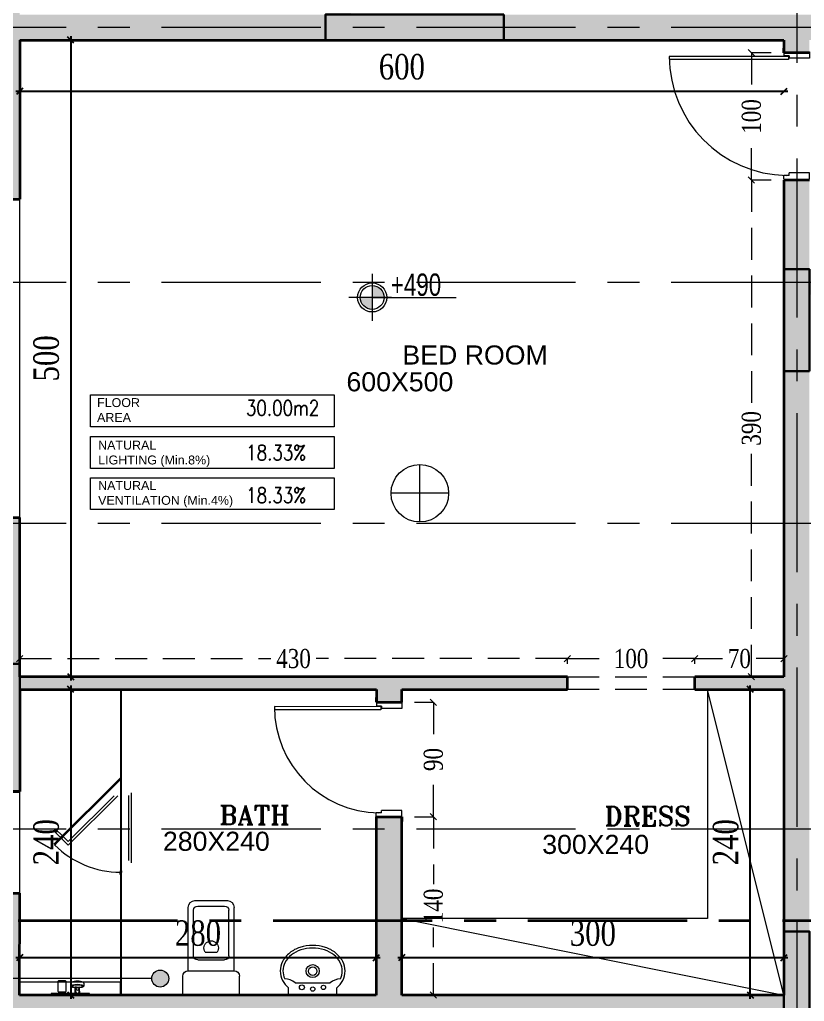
# Model space of a CAD drawing. Header units: inches. Extents: x -114 to 635, y -137 to 57.
# Drawn here: x 85.75 to 91.91, y 18.23 to 25.94 of the extents above; entities that cross this region are included whole.
import ezdxf
from ezdxf.enums import TextEntityAlignment as Align

# ---------------------------------------------------------------- set-up
doc = ezdxf.new("R2010")
doc.units = ezdxf.units.IN
doc.header["$MEASUREMENT"] = 0
doc.header["$PDMODE"] = 98
for name, pattern in [('( Hidden )', [0.375, 0.25, -0.125]), ('CENTER', [2, 1.25, -0.25, 0.25, -0.25]), ('CENTERX2', [4, 2.5, -0.5, 0.5, -0.5]), ('DASHED2', [0.375, 0.25, -0.125]), ('HIDDEN', [0.375, 0.25, -0.125]), ('VILLA AXIS$0$CENTER', [2, 1.25, -0.25, 0.25, -0.25])]:
    doc.linetypes.add(name, pattern=pattern)
doc.layers.get('0').update_dxf_attribs({"lineweight": 5})
doc.layers.get('Defpoints').update_dxf_attribs({"lineweight": 5})
for name, color, linetype, lineweight in [('.', 14, 'Continuous', 9), ('A-SECTION LINE', 230, 'Continuous', 35), ('ARCHES', 1, 'HIDDEN', 5), ('COLUMNS HATCH', 1, 'Continuous', 5), ('DETAILS DIMENSION', 15, 'Continuous', 5), ('DOOR', 1, 'Continuous', 5), ('E-AX', 9, '( Hidden )', 0), ('FIXTURE', 5, 'Continuous', 5), ('FURNITURE', 1, 'Continuous', 0), ('GENERAL TEXT', 4, 'Continuous', 5), ('HATCH', 15, 'Continuous', 0), ('LEVEL SYMBOL', 8, 'Continuous', 5), ('New_Archicad Doors_Pen_No__27', 7, 'Continuous', 35), ('PROPOSED COLUMNS', 6, 'Continuous', 30), ('ROOM INFORMATION', 7, 'Continuous', 5), ('ROOMS DIMENSION', 3, 'Continuous', 5), ('TEXT ROOM INFORMATION', 1, 'Continuous', 5), ('WALL PROPOSED', 7, 'Continuous', 30), ('WINDOWS', 5, 'Continuous', 5)]:
    doc.layers.add(name, color=color, linetype=linetype, lineweight=lineweight)
for name, color, linetype, lineweight, true_color in [('ALARM', 7, 'Continuous', 5, 0xff0f0f), ('AXIES', 7, 'CENTER', 0, 0x949596), ('New_Archicad Doors_Pen_No__23', 7, 'Continuous', 20, 0xff6600)]:
    doc.layers.add(name, color=color, linetype=linetype, lineweight=lineweight, true_color=true_color)
doc.styles.add('002-F.FLOOR PLAN$0$xref plans$0$ATTRIBUTE', font='BKANT.TTF')
doc.styles.add('ROMANS-TITLE', font='ROMANS.shx', dxfattribs={"width": 0.8})
doc.styles.add('ST', font='times.ttf', dxfattribs={"width": 0.8})
doc.styles.get("Standard").update_dxf_attribs({"font": 'arial.ttf'})
doc.styles.add('style4', font='times.ttf', dxfattribs={"width": 0.8})
doc.dimstyles.new('DIM100-2', dxfattribs={"dimtxt": 0.2, "dimasz": 0.05, "dimexe": 0.1, "dimexo": 0.1, "dimgap": 0.09, "dimtad": 1, "dimdec": 0, "dimlfac": 100, "dimzin": 0, "dimdsep": 46, "dimtxsty": 'style4', "dimblk1": 'OBLIQUE', "dimblk2": 'OBLIQUE', "dimsah": 1, "dimcen": 0.09, "dimdle": 0.03, "dimse1": 1, "dimse2": 1, "dimclrd": 256, "dimclrt": 256, "dimadec": 0, "dimazin": 0, "dimtfac": 1, "dimtdec": 0, "dimtix": 1, "dimtmove": 2, "dimatfit": 3, "dimldrblk": 'OBLIQUE', "dimfxl": 1, "dimtolj": 1, "dimtzin": 0, "dimarcsym": 0})
doc.dimstyles.new('RASH PLAN', dxfattribs={"dimtxt": 0.15, "dimasz": 0.05, "dimexe": 0, "dimexo": 0.1, "dimgap": 0.05, "dimtad": 0, "dimdec": 0, "dimlfac": 100, "dimzin": 0, "dimdsep": 46, "dimtxsty": 'ST', "dimblk": 'OBLIQUE', "dimcen": 0.09, "dimclrd": 200, "dimclre": 6, "dimclrt": 1, "dimadec": 0, "dimazin": 0, "dimtfac": 1, "dimtdec": 0, "dimtmove": 1, "dimatfit": 3, "dimldrblk": 'OBLIQUE', "dimfxl": 0, "dimtolj": 1, "dimtzin": 0, "dimlwd": -1, "dimlwe": -1, "dimarcsym": 0})

# ---------------------------------------------------------------- blocks, each defined once
blk = doc.blocks.new('*U1160')
for p, q in [((-1600, 101.4), (-1550, 101.4)), ((-1550, 101.4), (-1550, -58.6)), ((-750, 101.4), (-750, -58.6)), ((-700, 101.4), (-750, 101.4)), ((-1570, -58.6), (-1550, -58.6)), ((-1570, -58.6), (-1570, -98.6)), ((-1565, -63.6), (-1565, -898.6)), ((-1565, -63.6), (-1540, -63.6)), ((-1540, -63.6), (-1540, -896.8)), ((-730, -58.6), (-750, -58.6)), ((-730, -58.6), (-730, -98.6)), ((-1600, -98.6), (-1570, -98.6)), ((-700, -98.6), (-730, -98.6))]:
    blk.add_line(p, q)
blk.add_arc((-1565.1, -63.4), 835.2, 270.00586, 358.95662)
blk = doc.blocks.new('Door 26_3')
at = {"layer": 'New_Archicad Doors_Pen_No__23', "color": 30, "linetype": 'Continuous', "lineweight": 20, "true_color": 0xff6600}
blk.add_line((450, -115), (450, 0), dxfattribs=at)
at = {"layer": 'New_Archicad Doors_Pen_No__27', "color": 7, "linetype": 'Continuous', "lineweight": 35}
for p, q in [((-450, -115), (-450, -200)), ((450, -115), (450, -200))]:
    blk.add_line(p, q, dxfattribs=at)
at = {"layer": 'WALL PROPOSED', "linetype": 'Continuous', "lineweight": 35}
for p, q in [((-450, 0), (-450, -200)), ((450, 0), (450, -200))]:
    blk.add_line(p, q, dxfattribs=at)
at = {"layer": 'DOOR', "rotation": 180}
blk.add_blockref('*U1160', (-1150, -98.6), dxfattribs=at)
blk = doc.blocks.new('_Oblique')
at = {"color": 0, "lineweight": -2}
blk.add_line((-0.5, -0.5), (0.5, 0.5), dxfattribs=at)
blk = doc.blocks.new('*D479')
at = {"layer": 'Defpoints', "color": 0, "transparency": 16777216}
for p in [(85.751, 25.7807), (85.7508, 20.7796), (86.1514, 20.7796)]:
    blk.add_point(p, dxfattribs=at)
at = {"layer": 'ROOMS DIMENSION', "linetype": 'Continuous', "lineweight": -2, "transparency": 16777216}
blk.add_line((86.1514, 25.8107), (86.1514, 20.7496), dxfattribs=at)
at = {"layer": 'ROOMS DIMENSION', "lineweight": -2, "transparency": 16777216, "xscale": 0.05, "yscale": 0.05, "zscale": 0.05}
for p, rotation in [((86.1514, 25.7807), 90), ((86.1514, 20.7796), 270)]:
    blk.add_blockref('_Oblique', p, dxfattribs=dict(at, rotation=rotation))
at = {"layer": 'ROOMS DIMENSION', "transparency": 16777216, "insert": (85.9597, 23.2802), "char_height": 0.2, "attachment_point": 5, "rotation": 90, "style": 'style4'}
blk.add_mtext('\\A1;500', dxfattribs=at)
blk = doc.blocks.new('*D480')
at = {"layer": 'Defpoints', "color": 0, "transparency": 16777216}
for p in [(85.7508, 20.6796), (85.7507, 18.2794), (86.1514, 18.2794)]:
    blk.add_point(p, dxfattribs=at)
at = {"layer": 'ROOMS DIMENSION', "linetype": 'Continuous', "lineweight": -2, "transparency": 16777216}
blk.add_line((86.1514, 20.7096), (86.1514, 18.2494), dxfattribs=at)
at = {"layer": 'ROOMS DIMENSION', "lineweight": -2, "transparency": 16777216, "xscale": 0.05, "yscale": 0.05, "zscale": 0.05}
for p, rotation in [((86.1514, 20.6796), 90), ((86.1514, 18.2794), 270)]:
    blk.add_blockref('_Oblique', p, dxfattribs=dict(at, rotation=rotation))
at = {"layer": 'ROOMS DIMENSION', "transparency": 16777216, "insert": (85.9597, 19.4795), "char_height": 0.2, "attachment_point": 5, "rotation": 90, "style": 'style4'}
blk.add_mtext('\\A1;240', dxfattribs=at)
blk = doc.blocks.new('*D510')
at = {"layer": 'Defpoints', "color": 0, "transparency": 16777216}
for p in [(91.7503, 20.9215), (91.05, 20.7796), (91.7503, 20.7796)]:
    blk.add_point(p, dxfattribs=at)
at = {"layer": 'DETAILS DIMENSION', "color": 6, "transparency": 16777216}
for p, q in [((91.05, 20.8796), (91.05, 20.9215)), ((91.7503, 20.8796), (91.7503, 20.9215))]:
    blk.add_line(p, q, dxfattribs=at)
at = {"layer": 'DETAILS DIMENSION', "color": 200, "linetype": 'DASHED2', "transparency": 16777216}
for p, q in [((91.05, 20.9215), (91.268, 20.9215)), ((91.7503, 20.9215), (91.5323, 20.9215))]:
    blk.add_line(p, q, dxfattribs=at)
at = {"layer": 'DETAILS DIMENSION', "color": 200, "transparency": 16777216, "xscale": 0.05, "yscale": 0.05, "zscale": 0.05, "rotation": 180}
blk.add_blockref('_Oblique', (91.05, 20.9215), dxfattribs=at)
at = {"layer": 'DETAILS DIMENSION', "color": 200, "transparency": 16777216, "xscale": 0.05, "yscale": 0.05, "zscale": 0.05}
blk.add_blockref('_Oblique', (91.7503, 20.9215), dxfattribs=at)
at = {"layer": 'DETAILS DIMENSION', "color": 1, "transparency": 16777216, "insert": (91.4001, 20.9215), "char_height": 0.15, "attachment_point": 5, "style": 'ST'}
blk.add_mtext('\\A1;70', dxfattribs=at)
blk = doc.blocks.new('*D511')
at = {"layer": 'Defpoints', "color": 0, "transparency": 16777216}
for p in [(90.05, 20.9215), (90.05, 20.7796), (91.05, 20.7796)]:
    blk.add_point(p, dxfattribs=at)
at = {"layer": 'DETAILS DIMENSION', "color": 6, "transparency": 16777216}
for p, q in [((90.05, 20.8796), (90.05, 20.9215)), ((91.05, 20.8796), (91.05, 20.9215))]:
    blk.add_line(p, q, dxfattribs=at)
at = {"layer": 'DETAILS DIMENSION', "color": 200, "linetype": 'DASHED2', "transparency": 16777216}
for p, q in [((90.05, 20.9215), (90.3806, 20.9215)), ((91.05, 20.9215), (90.7193, 20.9215))]:
    blk.add_line(p, q, dxfattribs=at)
at = {"layer": 'DETAILS DIMENSION', "color": 200, "transparency": 16777216, "xscale": 0.05, "yscale": 0.05, "zscale": 0.05, "rotation": 180}
blk.add_blockref('_Oblique', (90.05, 20.9215), dxfattribs=at)
at = {"layer": 'DETAILS DIMENSION', "color": 200, "transparency": 16777216, "xscale": 0.05, "yscale": 0.05, "zscale": 0.05}
blk.add_blockref('_Oblique', (91.05, 20.9215), dxfattribs=at)
at = {"layer": 'DETAILS DIMENSION', "color": 1, "transparency": 16777216, "insert": (90.55, 20.9215), "char_height": 0.15, "attachment_point": 5, "style": 'ST'}
blk.add_mtext('\\A1;100', dxfattribs=at)
blk = doc.blocks.new('*D512')
at = {"layer": 'Defpoints', "color": 0, "transparency": 16777216}
for p in [(85.7508, 20.9215), (85.7508, 20.7796), (90.05, 20.7796)]:
    blk.add_point(p, dxfattribs=at)
at = {"layer": 'DETAILS DIMENSION', "color": 6, "transparency": 16777216}
for p, q in [((85.7508, 20.8796), (85.7508, 20.9215)), ((90.05, 20.8796), (90.05, 20.9215))]:
    blk.add_line(p, q, dxfattribs=at)
at = {"layer": 'DETAILS DIMENSION', "color": 200, "linetype": 'DASHED2', "transparency": 16777216}
for p, q in [((85.7508, 20.9215), (87.7221, 20.9215)), ((90.05, 20.9215), (88.0788, 20.9215))]:
    blk.add_line(p, q, dxfattribs=at)
at = {"layer": 'DETAILS DIMENSION', "color": 200, "transparency": 16777216, "xscale": 0.05, "yscale": 0.05, "zscale": 0.05, "rotation": 180}
blk.add_blockref('_Oblique', (85.7508, 20.9215), dxfattribs=at)
at = {"layer": 'DETAILS DIMENSION', "color": 200, "transparency": 16777216, "xscale": 0.05, "yscale": 0.05, "zscale": 0.05}
blk.add_blockref('_Oblique', (90.05, 20.9215), dxfattribs=at)
at = {"layer": 'DETAILS DIMENSION', "color": 1, "transparency": 16777216, "insert": (87.9004, 20.9215), "char_height": 0.15, "attachment_point": 5, "style": 'ST'}
blk.add_mtext('\\A1;430', dxfattribs=at)
blk = doc.blocks.new('*D513')
at = {"layer": 'Defpoints', "color": 0, "transparency": 16777216}
for p in [(88.5502, 18.5727), (85.7507, 18.2794), (88.5502, 18.2794)]:
    blk.add_point(p, dxfattribs=at)
at = {"layer": 'ROOMS DIMENSION', "linetype": 'Continuous', "lineweight": -2, "transparency": 16777216}
blk.add_line((85.7207, 18.5727), (88.5802, 18.5727), dxfattribs=at)
at = {"layer": 'ROOMS DIMENSION', "lineweight": -2, "transparency": 16777216, "xscale": 0.05, "yscale": 0.05, "zscale": 0.05, "rotation": 180}
blk.add_blockref('_Oblique', (85.7507, 18.5727), dxfattribs=at)
at = {"layer": 'ROOMS DIMENSION', "lineweight": -2, "transparency": 16777216, "xscale": 0.05, "yscale": 0.05, "zscale": 0.05}
blk.add_blockref('_Oblique', (88.5502, 18.5727), dxfattribs=at)
at = {"layer": 'ROOMS DIMENSION', "transparency": 16777216, "insert": (87.1505, 18.7644), "char_height": 0.2, "attachment_point": 5, "style": 'style4'}
blk.add_mtext('\\A1;280', dxfattribs=at)
blk = doc.blocks.new('*D514')
at = {"layer": 'Defpoints', "color": 0, "transparency": 16777216}
for p in [(91.7503, 18.5727), (88.7502, 18.2794), (91.7503, 18.2794)]:
    blk.add_point(p, dxfattribs=at)
at = {"layer": 'ROOMS DIMENSION', "linetype": 'Continuous', "lineweight": -2, "transparency": 16777216}
blk.add_line((88.7202, 18.5727), (91.7803, 18.5727), dxfattribs=at)
at = {"layer": 'ROOMS DIMENSION', "lineweight": -2, "transparency": 16777216, "xscale": 0.05, "yscale": 0.05, "zscale": 0.05, "rotation": 180}
blk.add_blockref('_Oblique', (88.7502, 18.5727), dxfattribs=at)
at = {"layer": 'ROOMS DIMENSION', "lineweight": -2, "transparency": 16777216, "xscale": 0.05, "yscale": 0.05, "zscale": 0.05}
blk.add_blockref('_Oblique', (91.7503, 18.5727), dxfattribs=at)
at = {"layer": 'ROOMS DIMENSION', "transparency": 16777216, "insert": (90.2502, 18.7644), "char_height": 0.2, "attachment_point": 5, "style": 'style4'}
blk.add_mtext('\\A1;300', dxfattribs=at)
blk = doc.blocks.new('*D515')
at = {"layer": 'Defpoints', "color": 0, "transparency": 16777216}
for p in [(91.4851, 20.6796), (91.7503, 20.6796), (91.7503, 18.2794)]:
    blk.add_point(p, dxfattribs=at)
at = {"layer": 'ROOMS DIMENSION', "linetype": 'Continuous', "lineweight": -2, "transparency": 16777216}
blk.add_line((91.4851, 18.2494), (91.4851, 20.7096), dxfattribs=at)
at = {"layer": 'ROOMS DIMENSION', "lineweight": -2, "transparency": 16777216, "xscale": 0.05, "yscale": 0.05, "zscale": 0.05}
for p, rotation in [((91.4851, 20.6796), 90), ((91.4851, 18.2794), 270)]:
    blk.add_blockref('_Oblique', p, dxfattribs=dict(at, rotation=rotation))
at = {"layer": 'ROOMS DIMENSION', "transparency": 16777216, "insert": (91.2934, 19.4795), "char_height": 0.2, "attachment_point": 5, "rotation": 90, "style": 'style4'}
blk.add_mtext('\\A1;240', dxfattribs=at)
blk = doc.blocks.new('*D516')
at = {"layer": 'Defpoints', "color": 0, "transparency": 16777216}
for p in [(85.751, 25.7807), (91.7503, 25.7807), (91.7503, 25.3777)]:
    blk.add_point(p, dxfattribs=at)
at = {"layer": 'ROOMS DIMENSION', "linetype": 'Continuous', "lineweight": -2, "transparency": 16777216}
blk.add_line((85.721, 25.3777), (91.7803, 25.3777), dxfattribs=at)
at = {"layer": 'ROOMS DIMENSION', "lineweight": -2, "transparency": 16777216, "xscale": 0.05, "yscale": 0.05, "zscale": 0.05, "rotation": 180}
blk.add_blockref('_Oblique', (85.751, 25.3777), dxfattribs=at)
at = {"layer": 'ROOMS DIMENSION', "lineweight": -2, "transparency": 16777216, "xscale": 0.05, "yscale": 0.05, "zscale": 0.05}
blk.add_blockref('_Oblique', (91.7503, 25.3777), dxfattribs=at)
at = {"layer": 'ROOMS DIMENSION', "transparency": 16777216, "insert": (88.7507, 25.5694), "char_height": 0.2, "attachment_point": 5, "style": 'style4'}
blk.add_mtext('\\A1;600', dxfattribs=at)
blk = doc.blocks.new('*D519')
at = {"layer": 'Defpoints', "color": 0, "transparency": 16777216}
for p in [(91.4948, 24.6801), (91.7503, 24.6801), (91.7503, 20.7796)]:
    blk.add_point(p, dxfattribs=at)
at = {"layer": 'DETAILS DIMENSION', "color": 6, "transparency": 16777216}
for p, q in [((91.6503, 24.6801), (91.4948, 24.6801)), ((91.6503, 20.7796), (91.4948, 20.7796))]:
    blk.add_line(p, q, dxfattribs=at)
at = {"layer": 'DETAILS DIMENSION', "color": 200, "linetype": 'DASHED2', "transparency": 16777216}
for p, q in [((91.4948, 24.6801), (91.4948, 22.906)), ((91.4948, 20.7796), (91.4948, 22.5537))]:
    blk.add_line(p, q, dxfattribs=at)
at = {"layer": 'DETAILS DIMENSION', "color": 200, "transparency": 16777216, "xscale": 0.05, "yscale": 0.05, "zscale": 0.05}
for p, rotation in [((91.4948, 24.6801), 90), ((91.4948, 20.7796), 270)]:
    blk.add_blockref('_Oblique', p, dxfattribs=dict(at, rotation=rotation))
at = {"layer": 'DETAILS DIMENSION', "color": 1, "transparency": 16777216, "insert": (91.4948, 22.7299), "char_height": 0.15, "attachment_point": 5, "rotation": 90, "style": 'ST'}
blk.add_mtext('\\A1;390', dxfattribs=at)
blk = doc.blocks.new('*D520')
at = {"layer": 'Defpoints', "color": 0, "transparency": 16777216}
for p in [(91.4948, 25.6801), (91.7503, 25.6801), (91.7503, 24.6801)]:
    blk.add_point(p, dxfattribs=at)
at = {"layer": 'DETAILS DIMENSION', "color": 6, "transparency": 16777216}
for p, q in [((91.6503, 25.6801), (91.4948, 25.6801)), ((91.6503, 24.6801), (91.4948, 24.6801))]:
    blk.add_line(p, q, dxfattribs=at)
at = {"layer": 'DETAILS DIMENSION', "color": 200, "linetype": 'DASHED2', "transparency": 16777216}
for p, q in [((91.4948, 25.6801), (91.4948, 25.3495)), ((91.4948, 24.6801), (91.4948, 25.0108))]:
    blk.add_line(p, q, dxfattribs=at)
at = {"layer": 'DETAILS DIMENSION', "color": 200, "transparency": 16777216, "xscale": 0.05, "yscale": 0.05, "zscale": 0.05}
for p, rotation in [((91.4948, 25.6801), 90), ((91.4948, 24.6801), 270)]:
    blk.add_blockref('_Oblique', p, dxfattribs=dict(at, rotation=rotation))
at = {"layer": 'DETAILS DIMENSION', "color": 1, "transparency": 16777216, "insert": (91.4948, 25.1801), "char_height": 0.15, "attachment_point": 5, "rotation": 90, "style": 'ST'}
blk.add_mtext('\\A1;100', dxfattribs=at)
blk = doc.blocks.new('*D538')
at = {"layer": 'Defpoints', "color": 0, "transparency": 16777216}
for p in [(88.7504, 19.6792), (88.7502, 18.2794), (88.9985, 18.2794)]:
    blk.add_point(p, dxfattribs=at)
at = {"layer": 'DETAILS DIMENSION', "color": 6, "transparency": 16777216}
for p, q in [((88.8504, 19.6792), (88.9985, 19.6792)), ((88.8502, 18.2794), (88.9985, 18.2794))]:
    blk.add_line(p, q, dxfattribs=at)
at = {"layer": 'DETAILS DIMENSION', "color": 200, "linetype": 'DASHED2', "transparency": 16777216}
for p, q in [((88.9985, 19.6792), (88.9985, 19.1487)), ((88.9985, 18.2794), (88.9985, 18.81))]:
    blk.add_line(p, q, dxfattribs=at)
at = {"layer": 'DETAILS DIMENSION', "color": 200, "transparency": 16777216, "xscale": 0.05, "yscale": 0.05, "zscale": 0.05}
for p, rotation in [((88.9985, 19.6792), 90), ((88.9985, 18.2794), 270)]:
    blk.add_blockref('_Oblique', p, dxfattribs=dict(at, rotation=rotation))
at = {"layer": 'DETAILS DIMENSION', "color": 1, "transparency": 16777216, "insert": (88.9985, 18.9793), "char_height": 0.15, "attachment_point": 5, "rotation": 90, "style": 'ST'}
blk.add_mtext('\\A1;140', dxfattribs=at)
blk = doc.blocks.new('*D539')
at = {"layer": 'Defpoints', "color": 0, "transparency": 16777216}
for p in [(88.7505, 20.5792), (88.9985, 20.5792), (88.7504, 19.6792)]:
    blk.add_point(p, dxfattribs=at)
at = {"layer": 'DETAILS DIMENSION', "color": 6, "transparency": 16777216}
for p, q in [((88.8505, 20.5792), (88.9985, 20.5792)), ((88.8504, 19.6792), (88.9985, 19.6792))]:
    blk.add_line(p, q, dxfattribs=at)
at = {"layer": 'DETAILS DIMENSION', "color": 200, "linetype": 'DASHED2', "transparency": 16777216}
for p, q in [((88.9985, 20.5792), (88.9985, 20.2611)), ((88.9985, 19.6792), (88.9985, 19.9973))]:
    blk.add_line(p, q, dxfattribs=at)
at = {"layer": 'DETAILS DIMENSION', "color": 200, "transparency": 16777216, "xscale": 0.05, "yscale": 0.05, "zscale": 0.05}
for p, rotation in [((88.9985, 20.5792), 90), ((88.9985, 19.6792), 270)]:
    blk.add_blockref('_Oblique', p, dxfattribs=dict(at, rotation=rotation))
at = {"layer": 'DETAILS DIMENSION', "color": 1, "transparency": 16777216, "insert": (88.9985, 20.1292), "char_height": 0.15, "attachment_point": 5, "rotation": 90, "style": 'ST'}
blk.add_mtext('\\A1;90', dxfattribs=at)
blk = doc.blocks.new('002-F.FLOOR PLAN$0$xref plans$0$LVL-PL')
h = blk.add_hatch(color=256)
h.paths.add_polyline_path([(0, 0.123), (0, 0), (0.123, 0, 0.414214)])
h.paths.add_polyline_path([(0, 0), (-0.123, 0, 0.414214), (0, -0.123)])
for p, q in [((0, 0.242), (0, -0.242)), ((0.2, 0), (-0.242, 0)), ((0, 0), (0.865, 0))]:
    blk.add_line(p, q)
for radius in [0.15, 0.123]:
    blk.add_circle((0, 0), radius)
at = {"style": '002-F.FLOOR PLAN$0$xref plans$0$ATTRIBUTE', "width": 0.75, "flags": 12}
for tag, p in [('LEVEL', (0.517, 0.151)), ('POSITION', (0.517, -0.154))]:
    blk.add_attdef(tag, text='', height=0.2, dxfattribs=at).set_placement(p, align=Align.MIDDLE)
blk = doc.blocks.new('A$Cee9972fe')
at = {"layer": 'ALARM', "lineweight": 0}
for p, q in [((-0.1835, -0.0942), (-0.1835, 0.3575)), ((0.0423, 0.1316), (-0.4093, 0.1316))]:
    blk.add_line(p, q, dxfattribs=at)
blk.add_circle((-0.1835, 0.1316), 0.2258, dxfattribs=at)
blk = doc.blocks.new('*U940')
for p, q in [((-210, 0), (-210, -140)), ((-210, 0), (210, 0)), ((210, 0), (210, -140)), ((-170, -180), (-170, -650)), ((-170, -180), (170, -180)), ((170, -180), (170, -650)), ((-130, -290), (-130, -630)), ((-100, -260), (100, -260)), ((130, -290), (130, -630)), ((-43.9, -318.5), (43.9, -318.5)), ((-120, -700), (120, -700)), ((-100, -660), (100, -660))]:
    blk.add_line(p, q)
for centre, radius, start, end in [((-170, -140), 40, 180, 270), ((170, -140), 40, 270, 0), ((-100, -290), 30, 90, 180), ((100, -290), 30, 0, 90), ((-1.1, -348.8), 52.4, 157.28775, 180), ((-1.1, -348.8), 52.4, 180, 202.71225), ((-0.6, -349), 53, 144.88576, 157.28775), ((0.6, -349), 53, 22.71225, 35.11424), ((1.1, -348.8), 52.4, 360, 22.71225), ((1.1, -348.8), 52.4, 337.28775, 0), ((-0.6, -348.5), 53, 202.71225, 225.29905), ((-0.2, -348.2), 53.5, 225.29905, 247.71068), ((0, -347.7), 54, 247.71068, 270), ((0, -347.7), 54, 270, 292.28932), ((0.2, -348.2), 53.5, 292.28932, 314.70095), ((0.6, -348.5), 53, 314.70095, 337.28775), ((-120, -650), 50, 180, 270), ((-100, -630), 30, 180, 270), ((100, -630), 30, 270, 0), ((120, -650), 50, 270, 0)]:
    blk.add_arc(centre, radius, start, end)
blk = doc.blocks.new('*U939')
for p, q in [((179.7, 0), (-179.7, 0)), ((-179.7, 0), (-179.7, -52.8)), ((179.7, 0), (179.7, -52.2)), ((129.7, -89.2), (-129.7, -89.2))]:
    blk.add_line(p, q)
for centre, radius in [((-79.9, -56.8), 16.1), ((0, -44.4), 16), ((79.9, -56.8), 18.1), ((0, -177.5), 48.5), ((0, -177.5), 31.8)]:
    blk.add_circle(centre, radius)
for centre, radius, start, end in [((-45.4, -200.7), 199.8, 132.24136, 152.38066), ((46, -200.7), 199.8, 27.61934, 48.01729), ((-87.9, -178.4), 151.7, 152.38066, 180), ((-87.9, -178.4), 131.7, 153.10137, 207.61934), ((-208.7, 0), 118.9, 271.59096, 311.38391), ((214, 5.3), 126.4, 228.39835, 266.85131), ((88.6, -178.4), 131.7, 332.38066, 25.9024), ((88.6, -178.4), 151.7, 0, 27.61934), ((-87.9, -178.4), 151.7, 180, 207.61934), ((88.6, -178.4), 151.7, 332.38066, 0), ((-45.4, -156.1), 199.8, 207.61934, 231.63251), ((-45.4, -156.1), 179.8, 207.61934, 231.63251), ((46, -156.1), 179.8, 308.36749, 332.38066), ((46, -156.1), 199.8, 308.36749, 332.38066), ((-17.7, -121.2), 244.3, 231.63251, 251.8447), ((-17.7, -121.2), 224.3, 231.63251, 251.8447), ((0.3, -66.2), 302.2, 251.8447, 270), ((0.3, -66.2), 282.2, 251.8447, 270), ((0.3, -66.2), 282.2, 270, 288.1553), ((0.3, -66.2), 302.2, 270, 288.1553), ((18.4, -121.2), 224.3, 288.1553, 308.36749), ((18.4, -121.2), 244.3, 288.1553, 308.36749)]:
    blk.add_arc(centre, radius, start, end)
blk = doc.blocks.new('DASLASDLASLDASLASDLASLQWELQWELQWELQWELQ')
at = {"layer": 'AXIES', "linetype": 'CENTERX2', "ltscale": 0.5}
for p, q in [((31.2786, -578.2063), (31.2786, -610.1736)), ((20.2934, -587.1767), (52.6834, -587.1767)), ((20.2934, -589.1776), (52.6834, -589.1776)), ((20.2934, -591.072), (52.6834, -591.072)), ((20.2934, -593.4724), (52.6834, -593.4724))]:
    blk.add_line(p, q, dxfattribs=at)
blk = doc.blocks.new('QEWQWQWASDASDASADAAS')
at = {"layer": 'COLUMNS HATCH', "ltscale": 300}
for points in [[(151.8236, -484.2567), (151.8236, -484.4567), (150.4236, -484.4567), (150.4236, -484.2567)], [(154.2227, -487.0575), (154.0227, -487.0575), (154.0227, -486.2575), (154.2227, -486.2575)], [(154.0227, -491.4577), (154.2227, -491.4577), (154.2227, -492.6577), (154.0227, -492.6577)]]:
    blk.add_hatch(color=256, dxfattribs=at).paths.add_polyline_path(points)
at = {"layer": 'PROPOSED COLUMNS'}
for points in [[(151.8236, -484.2567), (151.8236, -484.4567), (150.4236, -484.4567), (150.4236, -484.2567)], [(154.2227, -487.0575), (154.0227, -487.0575), (154.0227, -486.2575), (154.2227, -486.2575)], [(148.0233, -489.3571), (147.8233, -489.3571), (147.8233, -490.3571), (148.0233, -490.3571)], [(154.0227, -491.4577), (154.2227, -491.4577), (154.2227, -492.6577), (154.0227, -492.6577)]]:
    blk.add_lwpolyline(points, close=True, dxfattribs=at)
blk = doc.blocks.new('Room Info')
at = {"layer": 'TEXT ROOM INFORMATION', "ltscale": 5}
for tag, p in [('FLR_AREA', (17, 833.5)), ('NAT_LIGHT', (19, 482.5)), ('NAT_VENT', (19, 147.5))]:
    blk.add_attdef(tag, p, '', height=180, dxfattribs=at)
blk = doc.blocks.new('*U1161')
for p, q in [((-1600, 98.6), (-1550, 98.6)), ((-1550, 98.6), (-1550, -61.4)), ((-650, 98.6), (-650, -61.4)), ((-600, 98.6), (-650, 98.6)), ((-1570, -61.4), (-1550, -61.4)), ((-1570, -61.4), (-1570, -101.4)), ((-1565, -66.4), (-1565, -1001.4)), ((-1565, -66.4), (-1540, -66.4)), ((-1540, -66.4), (-1540, -999.6)), ((-630, -61.4), (-650, -61.4)), ((-630, -61.4), (-630, -101.4)), ((-1600, -101.4), (-1570, -101.4)), ((-600, -101.4), (-630, -101.4))]:
    blk.add_line(p, q)
blk.add_arc((-1565.1, -66.2), 935.2, 270.00467, 359.06956)

msp = doc.modelspace()

# ---------------------------------------------------------------- hatches: boundary and pattern name
at = {"layer": '.'}
h = msp.add_hatch(color=9, dxfattribs=at)
h.dxf.hatch_style = 1
edge = h.paths.add_edge_path()
edge.add_arc((86.8541, 18.4085), 0.0666, 0, 360)
at = {"layer": 'HATCH', "true_color": 0x939598}
h = msp.add_hatch(color=252, dxfattribs=at)
h.dxf.hatch_style = 1
h.paths.add_polyline_path([(85.7513, 30.9805), (86.5516, 30.9805), (86.5516, 31.1805), (85.5513, 31.1805), (85.5513, 30.9805), (85.551, 24.5298), (85.7509, 24.5298), (85.751, 25.7807), (91.7503, 25.7805), (91.7503, 25.6801), (91.8353, 25.6801), (91.9503, 25.6801), (91.9503, 25.7805), (92.2008, 25.7805), (92.2008, 25.9805), (88.3512, 25.9806), (88.3512, 26.5811), (88.1512, 26.5811), (88.1512, 25.9806), (85.751, 25.9807), (85.7511, 27.98), (87.151, 27.98), (87.151, 28.18), (85.7511, 28.18)])
h = msp.add_hatch(color=252, dxfattribs=at)
h.dxf.hatch_style = 1
h.paths.add_polyline_path([(85.7508, 19.0799), (85.5508, 19.0799), (85.5508, 16.7289), (85.7508, 16.7289), (85.7508, 18.0794), (88.6499, 18.0794), (88.6499, 16.2791), (88.7499, 16.2791), (89.1495, 16.2791), (89.1495, 16.1791), (89.2495, 16.1791), (89.2495, 16.3791), (88.7499, 16.3791), (88.7499, 18.0794), (91.7503, 18.0794), (91.7503, 17.5794), (92.2503, 17.5794), (92.2503, 13.1797), (91.6503, 13.1797), (91.6503, 13.0797), (92.4503, 13.0797), (92.4503, 17.5794), (95.7506, 17.5794), (95.7506, 17.7794), (91.9503, 17.7794), (91.9503, 23.7796), (95.5503, 23.7796), (95.5503, 23.9796), (91.9503, 23.9796), (91.9503, 24.6801), (91.7503, 24.6801), (91.7503, 20.7796), (91.05, 20.7796), (91.05, 20.6796), (91.7503, 20.6796), (91.7503, 18.2794), (88.7502, 18.2794), (88.7504, 19.6792), (88.6654, 19.6792), (88.5504, 19.6792), (88.5502, 18.2794), (85.7507, 18.2794)])
h = msp.add_hatch(color=252, dxfattribs=at)
h.dxf.hatch_style = 1
h.paths.add_polyline_path([(90.05, 20.7796), (85.7508, 20.7796), (85.7509, 22.0306), (85.5509, 22.0306), (85.5508, 19.8791), (85.7508, 19.8791), (85.7508, 20.6796), (88.5506, 20.6796), (88.5505, 20.5792), (88.7505, 20.5792), (88.7506, 20.6796), (90.05, 20.6796)])

# ---------------------------------------------------------------- linework, layer by layer
at = {"layer": 'A-SECTION LINE', "linetype": 'VILLA AXIS$0$CENTER'}
msp.add_lwpolyline([(83.74, 18.8637), (114.7356, 18.8637)], dxfattribs=at)
at = {"layer": 'ARCHES'}
for p, q in [((90.05, 20.7796), (91.05, 20.7796)), ((91.05, 20.6796), (90.05, 20.6796))]:
    msp.add_line(p, q, dxfattribs=at)
at = {"layer": 'FIXTURE'}
for p, q in [((86.0201, 19.4647), (86.5418, 19.9858)), ((86.0228, 19.4603), (86.5461, 19.9829)), ((86.5489, 19.9787), (86.0272, 19.4577)), ((86.5212, 19.845), (86.1323, 19.4561)), ((86.493, 19.845), (86.1323, 19.4843)), ((86.6061, 19.8471), (86.6061, 19.3371)), ((86.6261, 19.8671), (86.6261, 19.3171)), ((86.0192, 19.5692), (86.0722, 19.5162)), ((86.0333, 19.5833), (86.0864, 19.5303)), ((86.0864, 19.5303), (86.0722, 19.5162)), ((86.0934, 19.5232), (86.0793, 19.5091)), ((86.1323, 19.4843), (86.0934, 19.5232)), ((86.0267, 19.455), (86.0352, 19.4649)), ((86.0267, 19.455), (86.0352, 19.4649)), ((86.0348, 19.4653), (86.0327, 19.4631)), ((86.0348, 19.4653), (86.0327, 19.4631)), ((86.0348, 19.4653), (86.0352, 19.4649)), ((86.0348, 19.4653), (86.0352, 19.4649)), ((86.1323, 19.4561), (86.0793, 19.5091)), ((86.5405, 19.2554), (86.5396, 19.2424)), ((86.5398, 19.2254), (86.5396, 19.2424)), ((86.5398, 19.2254), (86.5403, 19.2254)), ((86.5403, 19.2254), (86.5405, 19.2424)), ((86.5405, 19.2554), (86.541, 19.2554)), ((86.5526, 19.2424), (86.5405, 19.2424)), ((86.5407, 19.2454), (86.5406, 19.2434)), ((86.5407, 19.2454), (86.5406, 19.2434)), ((86.5516, 19.2434), (86.5406, 19.2434)), ((86.5409, 19.2519), (86.5407, 19.2459)), ((86.5411, 19.2459), (86.5407, 19.2459)), ((86.5411, 19.2459), (86.5407, 19.2459)), ((86.5411, 19.2454), (86.5407, 19.2454)), ((86.5411, 19.2454), (86.5407, 19.2454)), ((86.5409, 19.2519), (86.5411, 19.2518)), ((86.541, 19.2554), (86.541, 19.2524)), ((86.5411, 19.2523), (86.541, 19.2524)), ((86.5411, 19.2518), (86.5411, 19.2523)), ((86.5411, 19.2454), (86.5411, 19.2459)), ((86.5411, 19.2454), (86.5411, 19.2459)), ((86.5411, 19.2454), (86.5431, 19.2434)), ((86.5491, 19.2434), (86.5431, 19.2434)), ((86.5491, 19.2424), (86.5431, 19.2424)), ((86.5491, 19.2434), (86.5511, 19.2454)), ((86.5511, 19.2554), (86.5516, 19.2554)), ((86.5511, 19.2554), (86.5511, 19.2524)), ((86.5511, 19.2554), (86.5516, 19.2554)), ((86.5511, 19.2523), (86.5511, 19.2524)), ((86.5511, 19.2523), (86.5511, 19.2524)), ((86.5511, 19.2519), (86.5511, 19.2523)), ((86.5511, 19.2519), (86.5511, 19.2523)), ((86.5512, 19.2519), (86.5511, 19.2519)), ((86.5512, 19.2519), (86.5511, 19.2519)), ((86.5514, 19.2459), (86.5511, 19.2459)), ((86.5511, 19.2454), (86.5511, 19.2459)), ((86.5515, 19.2454), (86.5511, 19.2454)), ((86.5512, 19.2519), (86.5514, 19.2459)), ((86.5515, 19.2454), (86.5516, 19.2434)), ((86.5526, 19.2424), (86.5516, 19.2554)), ((86.0532, 18.3074), (86.0532, 18.3874)), ((86.0532, 18.3874), (86.1132, 18.3874)), ((86.0582, 18.3924), (86.1082, 18.3924)), ((86.1132, 18.3874), (86.1132, 18.3074)), ((86.1084, 18.3024), (86.058, 18.3024)), ((86.1082, 18.3024), (86.0582, 18.3024))]:
    msp.add_line(p, q, dxfattribs=at)
for points in [[(86.5411, 20.6796), (86.5411, 18.2794)], [(86.5511, 18.2794), (86.5511, 20.6796)], [(86.0333, 19.5833), (86.0192, 19.5692)], [(86.0835, 19.5133), (86.0765, 19.5204)], [(86.0892, 19.519), (86.0821, 19.5261)], [(85.7507, 18.2794), (86.5411, 18.2794), (86.5411, 18.3794), (85.7507, 18.3794)], [(86.1543, 18.3726), (86.1543, 18.3489)], [(86.2543, 18.3726), (86.2543, 18.3489)], [(86.1858, 18.2924), (86.1871, 18.3319)], [(86.1858, 18.2924), (86.2228, 18.2924)], [(86.1903, 18.309), (86.1903, 18.3344)], [(86.1947, 18.3424), (86.1926, 18.3446)], [(86.214, 18.3424), (86.2161, 18.3446)], [(86.2184, 18.309), (86.2184, 18.3345)], [(86.2228, 18.2924), (86.2216, 18.3319)]]:
    msp.add_lwpolyline(points, dxfattribs=at)
for points in [[(86.0333, 19.5833), (86.0192, 19.5692), (86.0333, 19.555), (86.0475, 19.5692)], [(86.2977, 18.2794), (86.2977, 18.2924), (85.9977, 18.2924), (85.9977, 18.2794)]]:
    msp.add_lwpolyline(points, close=True, dxfattribs=at)
for centre, radius, start, end in [((86.5461, 19.9829), 0.7396, 225.38737, 269.61263), ((86.0582, 18.3874), 0.005, 90, 180), ((86.1082, 18.3874), 0.005, 0, 90), ((86.0582, 18.3074), 0.005, 180, 270), ((86.0511, 18.2996), 0.00746, 286.2966, 22.40251), ((86.1153, 18.2996), 0.00746, 157.59749, 253.7034), ((86.1082, 18.3074), 0.005, 270, 0), ((86.2043, 18.3319), 0.0173, 132.78396, 180), ((86.2043, 18.3319), 0.0153, 132.78396, 47.21604), ((86.2043, 18.3319), 0.0143, 132.78396, 47.21604), ((86.2043, 18.309), 0.014, 180, 2.24419), ((86.2043, 18.3319), 0.0173, 0, 47.21604)]:
    msp.add_arc(centre, radius, start, end, dxfattribs=at)
msp.add_ellipse((86.2043, 18.3726), major_axis=(0.05, 0), ratio=0.298895, start_param=0, end_param=3.141593, dxfattribs=at)
for centre, major_axis, ratio in [((86.2043, 18.3489), (0.05, 0), 0.298895), ((86.2043, 18.3482), (0.0429, 0), 0.257242)]:
    msp.add_ellipse(centre, major_axis=major_axis, ratio=ratio, dxfattribs=at)
at = {"layer": 'FURNITURE', "flags": 128}
for points in [[(88.7503, 18.8794), (91.7503, 18.2794), (91.1503, 20.6796)], [(91.1503, 20.6796), (91.1503, 18.8794)], [(91.1503, 18.8794), (88.7502, 18.8794)]]:
    msp.add_lwpolyline(points, dxfattribs=at)
at = {"layer": 'ROOM INFORMATION', "ltscale": 5}
msp.add_line((86.7875, 18.4085), (84.7762, 18.4085), dxfattribs=at)
for points in [[(86.3058, 22.9925), (88.2192, 22.9925), (88.2192, 22.7425), (86.3058, 22.7425)], [(86.3058, 22.666), (88.2192, 22.666), (88.2192, 22.416), (86.3058, 22.416)], [(86.3058, 22.342), (88.2192, 22.342), (88.2192, 22.092), (86.3058, 22.092)]]:
    msp.add_lwpolyline(points, close=True, dxfattribs=at)
msp.add_circle((86.8541, 18.4085), 0.0666, dxfattribs=at)
at = {"layer": 'WALL PROPOSED', "linetype": 'Continuous', "lineweight": 35}
for p, q in [((85.751, 25.7807), (85.7509, 24.5298)), ((91.7503, 25.6801), (91.7503, 25.7171)), ((91.8353, 25.6801), (91.7503, 25.6801)), ((91.9503, 25.6801), (91.8353, 25.6801)), ((91.9503, 24.6801), (91.7503, 24.6801)), ((85.5009, 24.5298), (85.7509, 24.5298)), ((85.5009, 22.0306), (85.7509, 22.0306)), ((90.05, 20.6796), (90.05, 20.7796)), ((90.05, 20.6796), (90.05, 20.7796)), ((91.05, 20.6796), (91.05, 20.7796)), ((91.05, 20.6796), (91.05, 20.7796)), ((85.7508, 20.6796), (85.7508, 19.8791)), ((88.5505, 20.5792), (88.5505, 20.6162)), ((88.7505, 20.5792), (88.7505, 20.6162)), ((88.5505, 20.5792), (88.6655, 20.5792)), ((88.6655, 20.5792), (88.7505, 20.5792)), ((85.5508, 19.8791), (85.7508, 19.8791)), ((88.5504, 19.6792), (88.5504, 19.6422)), ((88.5504, 19.6792), (88.6654, 19.6792)), ((88.6654, 19.6792), (88.7504, 19.6792)), ((88.7504, 19.6792), (88.7504, 19.6422)), ((85.5508, 19.0799), (85.7508, 19.0799))]:
    msp.add_line(p, q, dxfattribs=at)
at = {"layer": 'WALL PROPOSED', "linetype": 'Continuous', "lineweight": 35, "flags": 128}
for points in [[(85.751, 25.7807), (91.7503, 25.7805)], [(91.7503, 25.7805), (91.7503, 25.6801)], [(91.7503, 24.6801), (91.7503, 20.7796)], [(85.7508, 20.7796), (85.7509, 22.0306)], [(90.05, 20.7796), (85.7508, 20.7796)], [(91.7503, 20.7796), (91.05, 20.7796)], [(85.7508, 20.6796), (88.5506, 20.6796)], [(88.5506, 20.6796), (88.5505, 20.5792)], [(88.7505, 20.5792), (88.7506, 20.6796)], [(88.7506, 20.6796), (90.05, 20.6796)], [(91.05, 20.6796), (91.7503, 20.6796)], [(91.7503, 20.6796), (91.7503, 18.2794)], [(88.5504, 19.6792), (88.5502, 18.2794)], [(88.7502, 18.2794), (88.7504, 19.6792)], [(85.7507, 18.2794), (85.7508, 19.0799)], [(88.5502, 18.2794), (85.7507, 18.2794)], [(91.7503, 18.2794), (88.7502, 18.2794)]]:
    msp.add_lwpolyline(points, dxfattribs=at)
at = {"layer": 'WINDOWS'}
for p, q in [((85.7509, 22.0306), (85.7509, 24.5298)), ((85.7508, 19.0799), (85.7508, 19.8791))]:
    msp.add_line(p, q, dxfattribs=at)

# ---------------------------------------------------------------- block references
at = {"layer": 'ALARM'}
msp.add_blockref('A$Cee9972fe', (89.0755, 22.0893), dxfattribs=at)
at = {"layer": 'DOOR', "xscale": 0.001, "yscale": 0.001, "zscale": 0.001, "rotation": 270}
msp.add_blockref('*U1161', (91.8516, 24.0869), dxfattribs=at)
at = {"layer": 'DOOR', "linetype": 'Continuous', "lineweight": 18, "xscale": 0.001, "yscale": 0.001, "rotation": 89.99087221518919}
msp.add_blockref('Door 26_3', (88.5505, 20.1292), dxfattribs=at)
at = {"layer": 'E-AX'}
msp.add_blockref('DASLASDLASLDASLASDLASLQWELQWELQWELQWELQ', (60.5717, 613.0572), dxfattribs=at)
at = {"layer": 'FIXTURE', "yscale": 0.001058821838199947, "zscale": 0.001058821838199947, "rotation": 180}
for name, p, xscale in [('*U940', (87.2539, 18.2794), -0.001058821838199947), ('*U939', (88.0509, 18.2794), 0.001058821838199947)]:
    msp.add_blockref(name, p, dxfattribs=dict(at, xscale=xscale))
at = {"layer": 'LEVEL SYMBOL', "linetype": 'Continuous', "lineweight": 0}
ref = msp.add_blockref('002-F.FLOOR PLAN$0$xref plans$0$LVL-PL', (88.5181, 23.7587), dxfattribs=dict(at, xscale=0.7620000000000069, yscale=0.7620000000000069, zscale=0.7620000000000069))
ref.add_attrib('LEVEL', '+490', dxfattribs={"layer": '0', "lineweight": 5, "height": 0.175, "rotation": 360, "style": '002-F.FLOOR PLAN$0$xref plans$0$ATTRIBUTE', "width": 0.75}).set_placement((88.8619, 23.859), align=Align.MIDDLE)
at = {"layer": 'PROPOSED COLUMNS'}
msp.add_blockref('QEWQWQWASDASDASADAAS', (-62.2725, 510.2371), dxfattribs=at)
at = {"layer": 'TEXT ROOM INFORMATION'}
ref = msp.add_blockref('Room Info', (87.5098, 22.117), dxfattribs=dict(at, xscale=0.001, yscale=0.001, zscale=0.001))
ref.add_attrib('FLR_AREA', '30.00m2', dxfattribs={"ltscale": 5, "height": 0.12, "style": 'ROMANS-TITLE', "width": 0.8}).set_placement((87.5268, 22.9505), align=Align.TOP_LEFT)
ref.add_attrib('NAT_LIGHT', '18.33%', dxfattribs={"ltscale": 5, "height": 0.12, "style": 'ROMANS-TITLE', "width": 0.8}).set_placement((87.5288, 22.5995), align=Align.TOP_LEFT)
ref.add_attrib('NAT_VENT', '18.33%', dxfattribs={"ltscale": 5, "height": 0.12, "style": 'ROMANS-TITLE', "width": 0.8}).set_placement((87.5288, 22.2645), align=Align.TOP_LEFT)

# ---------------------------------------------------------------- texts
at = {"layer": 'GENERAL TEXT'}
for s, p in [('600X500', (88.316, 23.0212)), ('280X240', (86.8753, 19.412)), ('300X240', (89.8527, 19.3875))]:
    msp.add_text(s, height=0.15, dxfattribs=at).set_placement(p)
at = {"layer": 'GENERAL TEXT', "char_height": 0.15, "attachment_point": 4}
for s, insert in [('\\A1;\\pxqc;BED ROOM', (88.7551, 23.3055)), ('\\A1;{\\pqc;\\fRomanT|b0|i0|c178|p0;\\W1.000000;BATH}', (87.3177, 19.6927)), ('\\A1;{\\pqc;\\fRomanT|b0|i0|c178|p0;\\W1.000000;DRESS }', (90.2898, 19.6841))]:
    msp.add_mtext(s, dxfattribs=dict(at, insert=insert))
at = {"layer": 'ROOM INFORMATION', "ltscale": 5, "char_height": 0.07, "attachment_point": 1}
for s, insert in [('{\\C7;FLOOR\\PAREA}', (86.3583, 22.9675)), ('{\\C7;NATURAL\\PLIGHTING (Min.8%)}', (86.3668, 22.6335)), ('{\\C7;NATURAL\\PVENTILATION (Min.4%)}', (86.3668, 22.3165))]:
    msp.add_mtext_dynamic_manual_height_columns(s, width=1.51509, gutter_width=0.9, heights=[0], dxfattribs=dict(at, insert=insert))

# ---------------------------------------------------------------- dimensions: what is measured, and where the dimension line sits
at = {"layer": 'DETAILS DIMENSION'}
for base, p1, p2, picture, middle in [((91.4948, 25.6801), (91.7503, 24.6801), (91.7503, 25.6801), '*D520', (91.4948, 25.1801)), ((91.4948, 24.6801), (91.7503, 20.7796), (91.7503, 24.6801), '*D519', (91.4948, 22.7299)), ((88.9985, 20.5792), (88.7504, 19.6792), (88.7505, 20.5792), '*D539', (88.9985, 20.1292)), ((88.9985, 18.2794), (88.7504, 19.6792), (88.7502, 18.2794), '*D538', (88.9985, 18.9793))]:
    dim = msp.add_linear_dim(base=base, p1=p1, p2=p2, angle=90, dimstyle='RASH PLAN', dxfattribs=at)
    dim.commit()
    dim.dimension.update_dxf_attribs({"geometry": picture, "text_midpoint": middle})
for base, p1, p2, picture, middle in [((85.7508, 20.9215), (90.05, 20.7796), (85.7508, 20.7796), '*D512', (87.9004, 20.9215)), ((90.05, 20.9215), (91.05, 20.7796), (90.05, 20.7796), '*D511', (90.55, 20.9215)), ((91.7503, 20.9215), (91.05, 20.7796), (91.7503, 20.7796), '*D510', (91.4001, 20.9215))]:
    dim = msp.add_linear_dim(base=base, p1=p1, p2=p2, dimstyle='RASH PLAN', dxfattribs=at)
    dim.commit()
    dim.dimension.update_dxf_attribs({"geometry": picture, "text_midpoint": middle})
at = {"layer": 'ROOMS DIMENSION'}
for base, p1, p2, picture, middle in [((91.7503, 25.3777), (85.751, 25.7807), (91.7503, 25.7807), '*D516', (88.7507, 25.5694)), ((88.5502, 18.5727), (85.7507, 18.2794), (88.5502, 18.2794), '*D513', (87.1505, 18.7644)), ((91.7503, 18.5727), (88.7502, 18.2794), (91.7503, 18.2794), '*D514', (90.2502, 18.7644))]:
    dim = msp.add_linear_dim(base=base, p1=p1, p2=p2, dimstyle='DIM100-2', dxfattribs=at)
    dim.commit()
    dim.dimension.update_dxf_attribs({"geometry": picture, "text_midpoint": middle})
for base, p1, p2, picture, middle in [((86.1514, 20.7796), (85.751, 25.7807), (85.7508, 20.7796), '*D479', (85.9597, 23.2802)), ((86.1514, 18.2794), (85.7508, 20.6796), (85.7507, 18.2794), '*D480', (85.9597, 19.4795)), ((91.4851, 20.6796), (91.7503, 18.2794), (91.7503, 20.6796), '*D515', (91.2934, 19.4795))]:
    dim = msp.add_linear_dim(base=base, p1=p1, p2=p2, angle=90, dimstyle='DIM100-2', dxfattribs=at)
    dim.commit()
    dim.dimension.update_dxf_attribs({"geometry": picture, "text_midpoint": middle})

doc.saveas('drawing.dxf')
